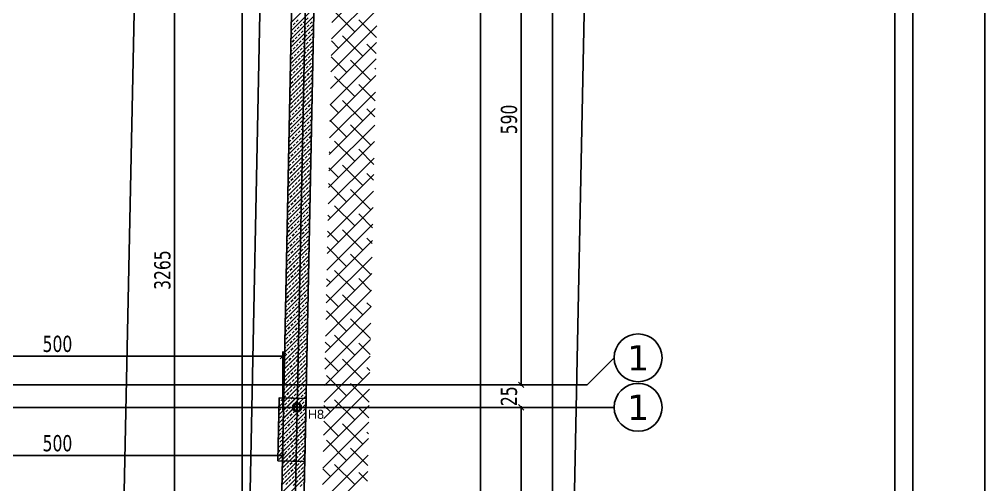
# Model space of a CAD drawing. Header units: millimetres. Extents: x 43168.9 to 43194.6, y -25545.1 to -25543.4.
# Drawn here: x 43169.8814 to 43170.0959, y -25544.4841 to -25544.3807 of the extents above; entities that cross this region are included whole.
import ezdxf
from ezdxf.enums import TextEntityAlignment as Align

# ---------------------------------------------------------------- set-up
doc = ezdxf.new("R2010")
doc.units = ezdxf.units.MM
doc.header["$LTSCALE"] = 200
doc.linetypes.add('DASHDOT', pattern=[1, 0.5, -0.25, 0, -0.25])
doc.linetypes.add('DASHDOT2', pattern=[0.5, 0.25, -0.125, 0, -0.125])
for name, color, linetype in [('aks_sgh', 5, 'DASHDOT2'), ('arsasiniri_sgh', 10, 'Continuous'), ('kolon-b.a_sgh', 6, 'Continuous'), ('olcuaks_sgh', 41, 'Continuous'), ('olcuic_sgh', 183, 'Continuous'), ('pafta_sgh', 11, 'Continuous'), ('tarama-betonarme_sgh', 223, 'Continuous'), ('tarama-zemin_sgh', 197, 'Continuous'), ('yapi-yaklasma_sgh', 41, 'DASHDOT')]:
    doc.layers.add(name, color=color, linetype=linetype)
doc.styles.add('1-200', font='arial.ttf', dxfattribs={"height": 60})
doc.styles.add('dim', font='VERDANA.TTF', dxfattribs={"width": 0.7})
doc.styles.add('text1', font='VERDANA.TTF')

msp = doc.modelspace()

# ---------------------------------------------------------------- hatches: boundary and pattern name
h = msp.add_hatch(color=256)
edge = h.paths.add_edge_path()
edge.add_arc((43169.94311, -25544.46692), 0.001, 0, 360)
edge = h.paths.add_edge_path(flags=16)
edge.add_arc((43169.94311, -25544.46692), 0.00075, 0, 360)

# ---------------------------------------------------------------- linework, layer by layer
at = {"color": 0, "linetype": 'ByBlock', "lineweight": -2}
for p, q in [((43169.93938, -25544.45612), (43169.94058, -25544.45492)), ((43169.99228, -25544.46132), (43169.99348, -25544.46252)), ((43169.99228, -25544.46132), (43169.99348, -25544.46252)), ((43169.99348, -25544.46752), (43169.99228, -25544.46632)), ((43169.99348, -25544.46752), (43169.99228, -25544.46632)), ((43169.94291, -25544.46712), (43169.94291, -25544.46672)), ((43169.94291, -25544.46672), (43169.94331, -25544.46672)), ((43169.94331, -25544.46712), (43169.94291, -25544.46712)), ((43169.94304, -25544.46685), (43169.94318, -25544.46699)), ((43169.94304, -25544.46699), (43169.94318, -25544.46685)), ((43169.94331, -25544.46672), (43169.94331, -25544.46712)), ((43169.93938, -25544.47819), (43169.94058, -25544.47699))]:
    msp.add_line(p, q, dxfattribs=at)
for p, q in [((43170.01356, -25544.45592), (43170.01356, -25544.45592)), ((43170.01356, -25544.46692), (43169.99088, -25544.46692))]:
    msp.add_line(p, q)
at = {"linetype": 'Continuous'}
for centre in [(43170.01888, -25544.45592), (43170.01888, -25544.46692)]:
    msp.add_circle(centre, 0.00532, dxfattribs=at)
at = {"color": 0, "linetype": 'Continuous', "lineweight": -2}
for radius in [0.001, 0.00075]:
    msp.add_circle((43169.94311, -25544.46692), radius, dxfattribs=at)
at = {"layer": 'aks_sgh'}
for p, q in [((43169.93088, -25543.74092), (43169.93088, -25544.78992)), ((43169.98388, -25543.74092), (43169.98388, -25544.78992)), ((43169.95362, -25543.95248), (43169.937, -25544.76581)), ((43170.00756, -25544.46192), (43170.01356, -25544.45592)), ((43169.99088, -25544.46192), (43169.01488, -25544.46192)), ((43169.99088, -25544.46192), (43170.00756, -25544.46192)), ((43169.99088, -25544.46692), (43169.01488, -25544.46692))]:
    msp.add_line(p, q, dxfattribs=at)
at = {"layer": 'arsasiniri_sgh', "color": 14}
msp.add_line((43170.00855, -25544.29934), (43169.99697, -25544.86636), dxfattribs=at)
at = {"layer": 'kolon-b.a_sgh'}
for p, q in [((43169.94257, -25544.34492), (43169.93406, -25544.76288)), ((43169.93896, -25544.76777), (43169.94746, -25544.35002)), ((43169.93915, -25544.46484), (43169.93887, -25544.47884)), ((43169.94515, -25544.46496), (43169.93915, -25544.46484)), ((43169.94486, -25544.47896), (43169.94515, -25544.46496)), ((43169.93887, -25544.47884), (43169.94486, -25544.47896))]:
    msp.add_line(p, q, dxfattribs=at)
at = {"layer": 'olcuaks_sgh'}
for p, q in [((43169.99988, -25543.83767), (43169.99988, -25544.76892)), ((43169.99288, -25544.34367), (43169.99288, -25544.46217)), ((43169.99288, -25544.46192), (43169.99288, -25544.46072)), ((43169.99288, -25544.46192), (43169.99388, -25544.46192)), ((43169.99288, -25544.46192), (43169.99388, -25544.46192)), ((43169.99288, -25544.46667), (43169.99288, -25544.54917)), ((43169.99288, -25544.46692), (43169.99388, -25544.46692)), ((43169.99288, -25544.46692), (43169.99388, -25544.46692)), ((43169.99288, -25544.46692), (43169.99288, -25544.46812))]:
    msp.add_line(p, q, dxfattribs=at)
at = {"layer": 'olcuic_sgh'}
for p, q in [((43169.91588, -25544.10967), (43169.91588, -25544.76313)), ((43169.93556, -25544.3445), (43169.92704, -25544.76299)), ((43169.83963, -25544.45552), (43169.94023, -25544.45552)), ((43169.93998, -25544.46752), (43169.93998, -25544.45452)), ((43169.93998, -25544.47396), (43169.93998, -25544.47859)), ((43169.83963, -25544.47759), (43169.94023, -25544.47759))]:
    msp.add_line(p, q, dxfattribs=at)
at = {"layer": 'pafta_sgh'}
for p, q in [((43170.09588, -25544.97), (43170.09588, -25543.51)), ((43170.09588, -25543.51), (43170.09588, -25544.97)), ((43170.07988, -25544.954), (43170.07988, -25543.526)), ((43170.07588, -25544.95), (43170.07588, -25543.53))]:
    msp.add_line(p, q, dxfattribs=at)
at = {"layer": 'tarama-betonarme_sgh'}
for p, q in [((43169.94182, -25544.38143), (43169.94693, -25544.37633)), ((43169.94179, -25544.38327), (43169.94689, -25544.37816)), ((43169.94175, -25544.3851), (43169.94685, -25544.37999)), ((43169.94513, -25544.38082), (43169.94558, -25544.38037)), ((43169.94171, -25544.38693), (43169.94682, -25544.38183)), ((43169.94181, -25544.38235), (43169.94199, -25544.38217)), ((43169.94221, -25544.38194), (43169.94266, -25544.38149)), ((43169.94289, -25544.38127), (43169.94333, -25544.38082)), ((43169.94311, -25544.38284), (43169.94356, -25544.38239)), ((43169.94378, -25544.38217), (43169.94423, -25544.38172)), ((43169.94446, -25544.38149), (43169.94491, -25544.38104)), ((43169.94468, -25544.38306), (43169.94513, -25544.38262)), ((43169.94536, -25544.38239), (43169.9458, -25544.38194)), ((43169.94603, -25544.38172), (43169.94648, -25544.38127)), ((43169.94625, -25544.38329), (43169.9467, -25544.38284)), ((43169.9467, -25544.38104), (43169.94684, -25544.38091)), ((43169.94167, -25544.38877), (43169.94678, -25544.38366)), ((43169.94177, -25544.38418), (43169.94221, -25544.38374)), ((43169.94244, -25544.38351), (43169.94289, -25544.38306)), ((43169.94266, -25544.38509), (43169.94311, -25544.38464)), ((43169.94333, -25544.38441), (43169.94378, -25544.38396)), ((43169.94401, -25544.38374), (43169.94446, -25544.38329)), ((43169.94423, -25544.38531), (43169.94468, -25544.38486)), ((43169.94491, -25544.38464), (43169.94536, -25544.38419)), ((43169.94558, -25544.38396), (43169.94603, -25544.38351)), ((43169.94648, -25544.38486), (43169.94676, -25544.38458)), ((43169.94164, -25544.3906), (43169.94674, -25544.38549)), ((43169.94173, -25544.38602), (43169.94176, -25544.38598)), ((43169.94199, -25544.38576), (43169.94244, -25544.38531)), ((43169.94221, -25544.38733), (43169.94266, -25544.38688)), ((43169.94289, -25544.38666), (43169.94333, -25544.38621)), ((43169.94356, -25544.38598), (43169.94401, -25544.38553)), ((43169.94378, -25544.38755), (43169.94423, -25544.38711)), ((43169.94446, -25544.38688), (43169.94491, -25544.38643)), ((43169.94513, -25544.38621), (43169.94558, -25544.38576)), ((43169.9458, -25544.38553), (43169.94625, -25544.38509)), ((43169.94603, -25544.38711), (43169.94648, -25544.38666)), ((43169.9467, -25544.38643), (43169.94672, -25544.38641)), ((43169.94156, -25544.39427), (43169.94667, -25544.38916)), ((43169.9416, -25544.39243), (43169.9467, -25544.38733)), ((43169.94169, -25544.38785), (43169.94199, -25544.38755)), ((43169.94176, -25544.38958), (43169.94221, -25544.38913)), ((43169.94244, -25544.3889), (43169.94289, -25544.38845)), ((43169.94311, -25544.38823), (43169.94356, -25544.38778)), ((43169.94401, -25544.38913), (43169.94446, -25544.38868)), ((43169.94468, -25544.38845), (43169.94513, -25544.388)), ((43169.94536, -25544.38778), (43169.9458, -25544.38733)), ((43169.94558, -25544.38935), (43169.94603, -25544.3889)), ((43169.94625, -25544.38868), (43169.94669, -25544.38824)), ((43169.94153, -25544.3961), (43169.94663, -25544.39099)), ((43169.94162, -25544.39152), (43169.94176, -25544.39137)), ((43169.94199, -25544.39115), (43169.94244, -25544.3907)), ((43169.94266, -25544.39047), (43169.94311, -25544.39002)), ((43169.94333, -25544.3898), (43169.94378, -25544.38935)), ((43169.94356, -25544.39137), (43169.94401, -25544.39092)), ((43169.94423, -25544.3907), (43169.94468, -25544.39025)), ((43169.94491, -25544.39002), (43169.94536, -25544.38958)), ((43169.94513, -25544.3916), (43169.94558, -25544.39115)), ((43169.9458, -25544.39092), (43169.94625, -25544.39047)), ((43169.94648, -25544.39025), (43169.94665, -25544.39008)), ((43169.94149, -25544.39793), (43169.94659, -25544.39283)), ((43169.94158, -25544.39335), (43169.94199, -25544.39294)), ((43169.94221, -25544.39272), (43169.94266, -25544.39227)), ((43169.94289, -25544.39204), (43169.94333, -25544.3916)), ((43169.94311, -25544.39362), (43169.94356, -25544.39317)), ((43169.94378, -25544.39294), (43169.94423, -25544.39249)), ((43169.94446, -25544.39227), (43169.94491, -25544.39182)), ((43169.94468, -25544.39384), (43169.94513, -25544.39339)), ((43169.94536, -25544.39317), (43169.9458, -25544.39272)), ((43169.94603, -25544.39249), (43169.94648, -25544.39204)), ((43169.94145, -25544.39977), (43169.94656, -25544.39466)), ((43169.94176, -25544.39496), (43169.94221, -25544.39451)), ((43169.94244, -25544.39429), (43169.94289, -25544.39384)), ((43169.94266, -25544.39586), (43169.94311, -25544.39541)), ((43169.94333, -25544.39519), (43169.94378, -25544.39474)), ((43169.94401, -25544.39451), (43169.94446, -25544.39407)), ((43169.94423, -25544.39609), (43169.94468, -25544.39564)), ((43169.94491, -25544.39541), (43169.94536, -25544.39496)), ((43169.94558, -25544.39474), (43169.94603, -25544.39429)), ((43169.94625, -25544.39407), (43169.94657, -25544.39374)), ((43169.94648, -25544.39564), (43169.94654, -25544.39558)), ((43169.94141, -25544.4016), (43169.94652, -25544.39649)), ((43169.94151, -25544.39702), (43169.94176, -25544.39676)), ((43169.94199, -25544.39653), (43169.94244, -25544.39609)), ((43169.94221, -25544.39811), (43169.94266, -25544.39766)), ((43169.94289, -25544.39743), (43169.94333, -25544.39698)), ((43169.94356, -25544.39676), (43169.94401, -25544.39631)), ((43169.94378, -25544.39833), (43169.94423, -25544.39788)), ((43169.94446, -25544.39766), (43169.94491, -25544.39721)), ((43169.94513, -25544.39698), (43169.94558, -25544.39653)), ((43169.9458, -25544.39631), (43169.94625, -25544.39586)), ((43169.94603, -25544.39788), (43169.94648, -25544.39743)), ((43169.94138, -25544.40343), (43169.94648, -25544.39833)), ((43169.94154, -25544.39878), (43169.94199, -25544.39833)), ((43169.94176, -25544.40035), (43169.94221, -25544.3999)), ((43169.94244, -25544.39968), (43169.94289, -25544.39923)), ((43169.94311, -25544.399), (43169.94356, -25544.39856)), ((43169.94401, -25544.3999), (43169.94446, -25544.39945)), ((43169.94468, -25544.39923), (43169.94513, -25544.39878)), ((43169.94536, -25544.39856), (43169.9458, -25544.39811)), ((43169.94558, -25544.40013), (43169.94603, -25544.39968)), ((43169.94625, -25544.39945), (43169.94646, -25544.39924)), ((43169.9413, -25544.4071), (43169.94641, -25544.40199)), ((43169.94134, -25544.40527), (43169.94644, -25544.40016)), ((43169.94139, -25544.40252), (43169.94176, -25544.40215)), ((43169.94143, -25544.40068), (43169.94154, -25544.40058)), ((43169.94199, -25544.40192), (43169.94244, -25544.40147)), ((43169.94266, -25544.40125), (43169.94311, -25544.4008)), ((43169.94333, -25544.40058), (43169.94378, -25544.40013)), ((43169.94356, -25544.40215), (43169.94401, -25544.4017)), ((43169.94423, -25544.40147), (43169.94468, -25544.40103)), ((43169.94491, -25544.4008), (43169.94536, -25544.40035)), ((43169.94513, -25544.40237), (43169.94558, -25544.40192)), ((43169.9458, -25544.4017), (43169.94625, -25544.40125)), ((43169.94126, -25544.40893), (43169.94637, -25544.40383)), ((43169.94154, -25544.40417), (43169.94199, -25544.40372)), ((43169.94221, -25544.40349), (43169.94266, -25544.40305)), ((43169.94289, -25544.40282), (43169.94333, -25544.40237)), ((43169.94311, -25544.40439), (43169.94356, -25544.40394)), ((43169.94378, -25544.40372), (43169.94423, -25544.40327)), ((43169.94446, -25544.40305), (43169.94491, -25544.4026)), ((43169.94468, -25544.40462), (43169.94513, -25544.40417)), ((43169.94536, -25544.40394), (43169.9458, -25544.40349)), ((43169.94603, -25544.40327), (43169.94639, -25544.40291)), ((43169.94123, -25544.41077), (43169.94633, -25544.40566)), ((43169.94132, -25544.40618), (43169.94154, -25544.40596)), ((43169.94176, -25544.40574), (43169.94221, -25544.40529)), ((43169.94244, -25544.40507), (43169.94289, -25544.40462)), ((43169.94266, -25544.40664), (43169.94311, -25544.40619)), ((43169.94333, -25544.40596), (43169.94378, -25544.40552)), ((43169.94401, -25544.40529), (43169.94446, -25544.40484)), ((43169.94423, -25544.40686), (43169.94468, -25544.40641)), ((43169.94491, -25544.40619), (43169.94536, -25544.40574)), ((43169.94558, -25544.40552), (43169.94603, -25544.40507)), ((43169.94625, -25544.40484), (43169.94635, -25544.40474)), ((43169.94119, -25544.4126), (43169.94629, -25544.40749)), ((43169.94131, -25544.40798), (43169.94176, -25544.40754)), ((43169.94199, -25544.40731), (43169.94244, -25544.40686)), ((43169.94221, -25544.40888), (43169.94266, -25544.40843)), ((43169.94289, -25544.40821), (43169.94333, -25544.40776)), ((43169.94356, -25544.40754), (43169.94401, -25544.40709)), ((43169.94446, -25544.40843), (43169.94491, -25544.40798)), ((43169.94513, -25544.40776), (43169.94558, -25544.40731)), ((43169.9458, -25544.40709), (43169.94625, -25544.40664)), ((43169.94603, -25544.40866), (43169.94628, -25544.40841)), ((43169.94115, -25544.41443), (43169.94626, -25544.40933)), ((43169.94125, -25544.40985), (43169.94131, -25544.40978)), ((43169.94154, -25544.40956), (43169.94199, -25544.40911)), ((43169.94176, -25544.41113), (43169.94221, -25544.41068)), ((43169.94244, -25544.41045), (43169.94289, -25544.41001)), ((43169.94311, -25544.40978), (43169.94356, -25544.40933)), ((43169.94378, -25544.40911), (43169.94423, -25544.40866)), ((43169.94401, -25544.41068), (43169.94446, -25544.41023)), ((43169.94468, -25544.41001), (43169.94513, -25544.40956)), ((43169.94536, -25544.40933), (43169.9458, -25544.40888)), ((43169.94558, -25544.4109), (43169.94603, -25544.41045)), ((43169.94112, -25544.41627), (43169.94622, -25544.41116)), ((43169.94121, -25544.41168), (43169.94154, -25544.41135)), ((43169.94131, -25544.41337), (43169.94176, -25544.41292)), ((43169.94199, -25544.4127), (43169.94244, -25544.41225)), ((43169.94266, -25544.41203), (43169.94311, -25544.41158)), ((43169.94333, -25544.41135), (43169.94378, -25544.4109)), ((43169.94356, -25544.41292), (43169.94401, -25544.41247)), ((43169.94423, -25544.41225), (43169.94468, -25544.4118)), ((43169.94491, -25544.41158), (43169.94536, -25544.41113)), ((43169.94513, -25544.41315), (43169.94558, -25544.4127)), ((43169.9458, -25544.41247), (43169.9462, -25544.41208)), ((43169.94104, -25544.41993), (43169.94615, -25544.41483)), ((43169.94108, -25544.4181), (43169.94618, -25544.41299)), ((43169.94154, -25544.41494), (43169.94199, -25544.4145)), ((43169.94221, -25544.41427), (43169.94266, -25544.41382)), ((43169.94289, -25544.4136), (43169.94333, -25544.41315)), ((43169.94311, -25544.41517), (43169.94356, -25544.41472)), ((43169.94378, -25544.4145), (43169.94423, -25544.41405)), ((43169.94446, -25544.41382), (43169.94491, -25544.41337)), ((43169.94468, -25544.41539), (43169.94513, -25544.41494)), ((43169.94536, -25544.41472), (43169.9458, -25544.41427)), ((43169.94603, -25544.41405), (43169.94616, -25544.41391)), ((43169.941, -25544.42177), (43169.94611, -25544.41666)), ((43169.9411, -25544.41718), (43169.94154, -25544.41674)), ((43169.94113, -25544.41535), (43169.94131, -25544.41517)), ((43169.94176, -25544.41652), (43169.94221, -25544.41607)), ((43169.94244, -25544.41584), (43169.94289, -25544.41539)), ((43169.94266, -25544.41741), (43169.94311, -25544.41697)), ((43169.94333, -25544.41674), (43169.94378, -25544.41629)), ((43169.94401, -25544.41607), (43169.94446, -25544.41562)), ((43169.94423, -25544.41764), (43169.94468, -25544.41719)), ((43169.94491, -25544.41697), (43169.94536, -25544.41652)), ((43169.94558, -25544.41629), (43169.94603, -25544.41584)), ((43169.94097, -25544.4236), (43169.94607, -25544.41849)), ((43169.94106, -25544.41902), (43169.94109, -25544.41899)), ((43169.94131, -25544.41876), (43169.94176, -25544.41831)), ((43169.94199, -25544.41809), (43169.94244, -25544.41764)), ((43169.94221, -25544.41966), (43169.94266, -25544.41921)), ((43169.94289, -25544.41899), (43169.94333, -25544.41854)), ((43169.94356, -25544.41831), (43169.94401, -25544.41786)), ((43169.94446, -25544.41921), (43169.94491, -25544.41876)), ((43169.94513, -25544.41854), (43169.94558, -25544.41809)), ((43169.9458, -25544.41786), (43169.94609, -25544.41758)), ((43169.94093, -25544.42543), (43169.94603, -25544.42033)), ((43169.94102, -25544.42085), (43169.94131, -25544.42056)), ((43169.94154, -25544.42033), (43169.94199, -25544.41988)), ((43169.94176, -25544.4219), (43169.94221, -25544.42146)), ((43169.94244, -25544.42123), (43169.94289, -25544.42078)), ((43169.94311, -25544.42056), (43169.94356, -25544.42011)), ((43169.94378, -25544.41988), (43169.94423, -25544.41943)), ((43169.94401, -25544.42146), (43169.94446, -25544.42101)), ((43169.94468, -25544.42078), (43169.94513, -25544.42033)), ((43169.94536, -25544.42011), (43169.9458, -25544.41966)), ((43169.94558, -25544.42168), (43169.94601, -25544.42124)), ((43169.94603, -25544.41943), (43169.94605, -25544.41941)), ((43169.94089, -25544.42727), (43169.946, -25544.42216)), ((43169.94109, -25544.42258), (43169.94154, -25544.42213)), ((43169.94199, -25544.42348), (43169.94244, -25544.42303)), ((43169.94266, -25544.4228), (43169.94311, -25544.42235)), ((43169.94333, -25544.42213), (43169.94378, -25544.42168)), ((43169.94356, -25544.4237), (43169.94401, -25544.42325)), ((43169.94423, -25544.42303), (43169.94468, -25544.42258)), ((43169.94491, -25544.42235), (43169.94536, -25544.4219)), ((43169.94513, -25544.42392), (43169.94558, -25544.42348)), ((43169.9458, -25544.42325), (43169.94598, -25544.42308)), ((43169.94085, -25544.4291), (43169.94596, -25544.42399)), ((43169.94095, -25544.42452), (43169.94109, -25544.42437)), ((43169.94131, -25544.42415), (43169.94176, -25544.4237)), ((43169.94154, -25544.42572), (43169.94199, -25544.42527)), ((43169.94221, -25544.42505), (43169.94266, -25544.4246)), ((43169.94289, -25544.42437), (43169.94333, -25544.42392)), ((43169.94311, -25544.42595), (43169.94356, -25544.4255)), ((43169.94378, -25544.42527), (43169.94423, -25544.42482)), ((43169.94446, -25544.4246), (43169.94491, -25544.42415)), ((43169.94468, -25544.42617), (43169.94513, -25544.42572)), ((43169.94536, -25544.4255), (43169.9458, -25544.42505)), ((43169.94078, -25544.43277), (43169.94588, -25544.42766)), ((43169.94082, -25544.43093), (43169.94592, -25544.42583)), ((43169.94091, -25544.42635), (43169.94131, -25544.42595)), ((43169.94109, -25544.42797), (43169.94154, -25544.42752)), ((43169.94176, -25544.42729), (43169.94221, -25544.42684)), ((43169.94244, -25544.42662), (43169.94289, -25544.42617)), ((43169.94266, -25544.42819), (43169.94311, -25544.42774)), ((43169.94333, -25544.42752), (43169.94378, -25544.42707)), ((43169.94401, -25544.42684), (43169.94446, -25544.42639)), ((43169.94491, -25544.42774), (43169.94536, -25544.42729)), ((43169.94558, -25544.42707), (43169.9459, -25544.42674)), ((43169.94074, -25544.4346), (43169.94585, -25544.42949)), ((43169.94084, -25544.43002), (43169.94109, -25544.42976)), ((43169.94131, -25544.42954), (43169.94176, -25544.42909)), ((43169.94199, -25544.42886), (43169.94244, -25544.42841)), ((43169.94221, -25544.43044), (43169.94266, -25544.42999)), ((43169.94289, -25544.42976), (43169.94333, -25544.42931)), ((43169.94356, -25544.42909), (43169.94401, -25544.42864)), ((43169.94423, -25544.42841), (43169.94468, -25544.42797)), ((43169.94446, -25544.42999), (43169.94491, -25544.42954)), ((43169.94513, -25544.42931), (43169.94558, -25544.42886)), ((43169.9458, -25544.42864), (43169.94587, -25544.42858)), ((43169.9407, -25544.43643), (43169.94581, -25544.43133)), ((43169.94087, -25544.43178), (43169.94131, -25544.43133)), ((43169.94154, -25544.43111), (43169.94199, -25544.43066)), ((43169.94176, -25544.43268), (43169.94221, -25544.43223)), ((43169.94244, -25544.43201), (43169.94289, -25544.43156)), ((43169.94311, -25544.43133), (43169.94356, -25544.43088)), ((43169.94378, -25544.43066), (43169.94423, -25544.43021)), ((43169.94401, -25544.43223), (43169.94446, -25544.43178)), ((43169.94468, -25544.43156), (43169.94513, -25544.43111)), ((43169.94536, -25544.43088), (43169.9458, -25544.43044)), ((43169.94067, -25544.43827), (43169.94577, -25544.43316)), ((43169.94076, -25544.43368), (43169.94087, -25544.43358)), ((43169.94109, -25544.43335), (43169.94154, -25544.4329)), ((43169.94199, -25544.43425), (43169.94244, -25544.4338)), ((43169.94266, -25544.43358), (43169.94311, -25544.43313)), ((43169.94333, -25544.4329), (43169.94378, -25544.43246)), ((43169.94356, -25544.43448), (43169.94401, -25544.43403)), ((43169.94423, -25544.4338), (43169.94468, -25544.43335)), ((43169.94491, -25544.43313), (43169.94536, -25544.43268)), ((43169.94513, -25544.4347), (43169.94558, -25544.43425)), ((43169.94558, -25544.43246), (43169.94579, -25544.43224)), ((43169.94063, -25544.4401), (43169.94574, -25544.43499)), ((43169.94072, -25544.43552), (43169.94109, -25544.43515)), ((43169.94131, -25544.43493), (43169.94176, -25544.43448)), ((43169.94154, -25544.4365), (43169.94199, -25544.43605)), ((43169.94221, -25544.43582), (43169.94266, -25544.43537)), ((43169.94289, -25544.43515), (43169.94333, -25544.4347)), ((43169.94311, -25544.43672), (43169.94356, -25544.43627)), ((43169.94378, -25544.43605), (43169.94423, -25544.4356)), ((43169.94446, -25544.43537), (43169.94491, -25544.43493)), ((43169.94468, -25544.43695), (43169.94513, -25544.4365)), ((43169.94536, -25544.43627), (43169.94572, -25544.43591)), ((43169.94056, -25544.44377), (43169.94566, -25544.43866)), ((43169.94059, -25544.44193), (43169.9457, -25544.43683)), ((43169.94087, -25544.43717), (43169.94131, -25544.43672)), ((43169.94109, -25544.43874), (43169.94154, -25544.43829)), ((43169.94176, -25544.43807), (43169.94221, -25544.43762)), ((43169.94244, -25544.4374), (43169.94289, -25544.43695)), ((43169.94266, -25544.43897), (43169.94311, -25544.43852)), ((43169.94333, -25544.43829), (43169.94378, -25544.43784)), ((43169.94401, -25544.43762), (43169.94446, -25544.43717)), ((43169.94491, -25544.43852), (43169.94536, -25544.43807)), ((43169.94558, -25544.43784), (43169.94568, -25544.43774)), ((43169.94052, -25544.4456), (43169.94562, -25544.44049)), ((43169.94064, -25544.44099), (43169.94109, -25544.44054)), ((43169.94065, -25544.43918), (43169.94087, -25544.43897)), ((43169.94131, -25544.44031), (43169.94176, -25544.43986)), ((43169.94199, -25544.43964), (43169.94244, -25544.43919)), ((43169.94221, -25544.44121), (43169.94266, -25544.44076)), ((43169.94289, -25544.44054), (43169.94333, -25544.44009)), ((43169.94356, -25544.43986), (43169.94401, -25544.43942)), ((43169.94423, -25544.43919), (43169.94468, -25544.43874)), ((43169.94446, -25544.44076), (43169.94491, -25544.44031)), ((43169.94513, -25544.44009), (43169.94558, -25544.43964)), ((43169.94048, -25544.44743), (43169.94559, -25544.44233)), ((43169.94057, -25544.44285), (43169.94064, -25544.44278)), ((43169.94087, -25544.44256), (43169.94131, -25544.44211)), ((43169.94154, -25544.44189), (43169.94199, -25544.44144)), ((43169.94244, -25544.44278), (43169.94289, -25544.44233)), ((43169.94311, -25544.44211), (43169.94356, -25544.44166)), ((43169.94378, -25544.44144), (43169.94423, -25544.44099)), ((43169.94401, -25544.44301), (43169.94446, -25544.44256)), ((43169.94468, -25544.44233), (43169.94513, -25544.44189)), ((43169.94536, -25544.44166), (43169.9456, -25544.44141)), ((43169.94044, -25544.44927), (43169.94555, -25544.44416)), ((43169.94054, -25544.44468), (43169.94087, -25544.44435)), ((43169.94109, -25544.44413), (43169.94154, -25544.44368)), ((43169.94176, -25544.44346), (43169.94221, -25544.44301)), ((43169.94199, -25544.44503), (43169.94244, -25544.44458)), ((43169.94266, -25544.44435), (43169.94311, -25544.44391)), ((43169.94333, -25544.44368), (43169.94378, -25544.44323)), ((43169.94356, -25544.44525), (43169.94401, -25544.4448)), ((43169.94423, -25544.44458), (43169.94468, -25544.44413)), ((43169.94491, -25544.44391), (43169.94536, -25544.44346)), ((43169.94513, -25544.44548), (43169.94553, -25544.44508)), ((43169.94041, -25544.4511), (43169.94551, -25544.446)), ((43169.94064, -25544.44638), (43169.94109, -25544.44593)), ((43169.94131, -25544.4457), (43169.94176, -25544.44525)), ((43169.94154, -25544.44727), (43169.94199, -25544.44682)), ((43169.94221, -25544.4466), (43169.94266, -25544.44615)), ((43169.94289, -25544.44593), (43169.94333, -25544.44548)), ((43169.94311, -25544.4475), (43169.94356, -25544.44705)), ((43169.94378, -25544.44682), (43169.94423, -25544.44638)), ((43169.94446, -25544.44615), (43169.94491, -25544.4457)), ((43169.94536, -25544.44705), (43169.94549, -25544.44691)), ((43169.94037, -25544.45293), (43169.94547, -25544.44783)), ((43169.94046, -25544.44835), (43169.94064, -25544.44817)), ((43169.94087, -25544.44795), (43169.94131, -25544.4475)), ((43169.94109, -25544.44952), (43169.94154, -25544.44907)), ((43169.94176, -25544.44884), (43169.94221, -25544.4484)), ((43169.94244, -25544.44817), (43169.94289, -25544.44772)), ((43169.94266, -25544.44974), (43169.94311, -25544.44929)), ((43169.94333, -25544.44907), (43169.94378, -25544.44862)), ((43169.94401, -25544.4484), (43169.94446, -25544.44795)), ((43169.94468, -25544.44772), (43169.94513, -25544.44727)), ((43169.94491, -25544.44929), (43169.94536, -25544.44884)), ((43169.94029, -25544.4566), (43169.9454, -25544.4515)), ((43169.94033, -25544.45477), (43169.94544, -25544.44966)), ((43169.94042, -25544.45018), (43169.94087, -25544.44974)), ((43169.94064, -25544.45176), (43169.94109, -25544.45131)), ((43169.94131, -25544.45109), (43169.94176, -25544.45064)), ((43169.94199, -25544.45042), (43169.94244, -25544.44997)), ((43169.94221, -25544.45199), (43169.94266, -25544.45154)), ((43169.94289, -25544.45131), (43169.94333, -25544.45087)), ((43169.94356, -25544.45064), (43169.94401, -25544.45019)), ((43169.94423, -25544.44997), (43169.94468, -25544.44952)), ((43169.94446, -25544.45154), (43169.94491, -25544.45109)), ((43169.94513, -25544.45087), (43169.94542, -25544.45058)), ((43169.94026, -25544.45843), (43169.94536, -25544.45333)), ((43169.94035, -25544.45385), (43169.94064, -25544.45356)), ((43169.94039, -25544.45202), (43169.94042, -25544.45199)), ((43169.94087, -25544.45334), (43169.94131, -25544.45289)), ((43169.94154, -25544.45266), (43169.94199, -25544.45221)), ((43169.94244, -25544.45356), (43169.94289, -25544.45311)), ((43169.94311, -25544.45289), (43169.94356, -25544.45244)), ((43169.94378, -25544.45221), (43169.94423, -25544.45176)), ((43169.94401, -25544.45378), (43169.94446, -25544.45334)), ((43169.94468, -25544.45311), (43169.94513, -25544.45266)), ((43169.94536, -25544.45244), (43169.94538, -25544.45241)), ((43169.94022, -25544.46027), (43169.94532, -25544.45516)), ((43169.94042, -25544.45558), (43169.94087, -25544.45513)), ((43169.94109, -25544.45491), (43169.94154, -25544.45446)), ((43169.94176, -25544.45423), (43169.94221, -25544.45378)), ((43169.94199, -25544.4558), (43169.94244, -25544.45536)), ((43169.94266, -25544.45513), (43169.94311, -25544.45468)), ((43169.94333, -25544.45446), (43169.94378, -25544.45401)), ((43169.94356, -25544.45603), (43169.94401, -25544.45558)), ((43169.94423, -25544.45536), (43169.94468, -25544.45491)), ((43169.94491, -25544.45468), (43169.94534, -25544.45425)), ((43169.94018, -25544.4621), (43169.94529, -25544.457)), ((43169.94028, -25544.45752), (43169.94042, -25544.45738)), ((43169.94064, -25544.45715), (43169.94109, -25544.4567)), ((43169.94131, -25544.45648), (43169.94176, -25544.45603)), ((43169.94154, -25544.45805), (43169.94199, -25544.4576)), ((43169.94221, -25544.45738), (43169.94266, -25544.45693)), ((43169.94289, -25544.4567), (43169.94333, -25544.45625)), ((43169.94311, -25544.45827), (43169.94356, -25544.45783)), ((43169.94378, -25544.4576), (43169.94423, -25544.45715)), ((43169.94446, -25544.45693), (43169.94491, -25544.45648)), ((43169.94513, -25544.45625), (43169.94531, -25544.45608)), ((43169.94015, -25544.46393), (43169.94525, -25544.45883)), ((43169.94024, -25544.45935), (43169.94064, -25544.45895)), ((43169.94087, -25544.45872), (43169.94131, -25544.45827)), ((43169.94109, -25544.46029), (43169.94154, -25544.45985)), ((43169.94176, -25544.45962), (43169.94221, -25544.45917)), ((43169.94244, -25544.45895), (43169.94289, -25544.4585)), ((43169.94266, -25544.46052), (43169.94311, -25544.46007)), ((43169.94333, -25544.45985), (43169.94378, -25544.4594)), ((43169.94401, -25544.45917), (43169.94446, -25544.45872)), ((43169.94468, -25544.4585), (43169.94513, -25544.45805)), ((43169.94491, -25544.46007), (43169.94523, -25544.45975)), ((43169.94011, -25544.46577), (43169.94521, -25544.46066)), ((43169.94042, -25544.46097), (43169.94087, -25544.46052)), ((43169.94064, -25544.46254), (43169.94109, -25544.46209)), ((43169.94131, -25544.46187), (43169.94176, -25544.46142)), ((43169.94199, -25544.46119), (43169.94244, -25544.46074)), ((43169.94289, -25544.46209), (43169.94333, -25544.46164)), ((43169.94356, -25544.46142), (43169.94401, -25544.46097)), ((43169.94423, -25544.46074), (43169.94468, -25544.46029)), ((43169.94446, -25544.46232), (43169.94491, -25544.46187)), ((43169.94513, -25544.46164), (43169.94519, -25544.46158)), ((43169.94003, -25544.46943), (43169.94514, -25544.46433)), ((43169.94007, -25544.4676), (43169.94518, -25544.4625)), ((43169.94016, -25544.46302), (43169.94042, -25544.46276)), ((43169.94019, -25544.46478), (43169.94064, -25544.46434)), ((43169.94087, -25544.46411), (43169.94131, -25544.46366)), ((43169.94154, -25544.46344), (43169.94199, -25544.46299)), ((43169.94221, -25544.46276), (43169.94266, -25544.46232)), ((43169.94244, -25544.46434), (43169.94289, -25544.46389)), ((43169.94311, -25544.46366), (43169.94356, -25544.46321)), ((43169.94378, -25544.46299), (43169.94423, -25544.46254)), ((43169.94401, -25544.46456), (43169.94446, -25544.46411)), ((43169.94468, -25544.46389), (43169.94513, -25544.46344)), ((43169.939, -25544.47226), (43169.94513, -25544.46614)), ((43169.93904, -25544.47043), (43169.94452, -25544.46495)), ((43169.93907, -25544.4686), (43169.94276, -25544.46491)), ((43169.93911, -25544.46676), (43169.941, -25544.46488)), ((43169.93913, -25544.46585), (43169.93929, -25544.46568)), ((43169.93915, -25544.46493), (43169.93924, -25544.46484)), ((43169.93952, -25544.46546), (43169.93997, -25544.46501)), ((43169.94, -25544.47127), (43169.9451, -25544.46616)), ((43169.94042, -25544.46636), (43169.94087, -25544.46591)), ((43169.94042, -25544.46636), (43169.94087, -25544.46591)), ((43169.94109, -25544.46568), (43169.94154, -25544.46523)), ((43169.94109, -25544.46568), (43169.94154, -25544.46523)), ((43169.94176, -25544.46501), (43169.94221, -25544.46456)), ((43169.94176, -25544.46501), (43169.94188, -25544.46489)), ((43169.94199, -25544.46658), (43169.94244, -25544.46613)), ((43169.94199, -25544.46658), (43169.94244, -25544.46613)), ((43169.94266, -25544.46591), (43169.94311, -25544.46546)), ((43169.94266, -25544.46591), (43169.94311, -25544.46546)), ((43169.94333, -25544.46523), (43169.94378, -25544.46478)), ((43169.94333, -25544.46523), (43169.94364, -25544.46493)), ((43169.94356, -25544.46681), (43169.94401, -25544.46636)), ((43169.94356, -25544.46681), (43169.94401, -25544.46636)), ((43169.94423, -25544.46613), (43169.94468, -25544.46568)), ((43169.94423, -25544.46613), (43169.94468, -25544.46568)), ((43169.94491, -25544.46546), (43169.94514, -25544.46522)), ((43169.94491, -25544.46546), (43169.94512, -25544.46525)), ((43169.93896, -25544.4741), (43169.94509, -25544.46797)), ((43169.93909, -25544.46768), (43169.93952, -25544.46725)), ((43169.93974, -25544.46703), (43169.94019, -25544.46658)), ((43169.93996, -25544.4731), (43169.94506, -25544.468)), ((43169.93997, -25544.4686), (43169.94042, -25544.46815)), ((43169.94005, -25544.46852), (43169.94042, -25544.46815)), ((43169.94009, -25544.46668), (43169.94019, -25544.46658)), ((43169.94064, -25544.46793), (43169.94109, -25544.46748)), ((43169.94064, -25544.46793), (43169.94109, -25544.46748)), ((43169.94131, -25544.46725), (43169.94176, -25544.46681)), ((43169.94131, -25544.46725), (43169.94176, -25544.46681)), ((43169.94154, -25544.46883), (43169.94199, -25544.46838)), ((43169.94154, -25544.46883), (43169.94199, -25544.46838)), ((43169.94221, -25544.46815), (43169.94266, -25544.4677)), ((43169.94221, -25544.46815), (43169.94266, -25544.4677)), ((43169.94289, -25544.46748), (43169.94333, -25544.46703)), ((43169.94289, -25544.46748), (43169.94333, -25544.46703)), ((43169.94311, -25544.46905), (43169.94356, -25544.4686)), ((43169.94311, -25544.46905), (43169.94356, -25544.4686)), ((43169.94378, -25544.46838), (43169.94423, -25544.46793)), ((43169.94378, -25544.46838), (43169.94423, -25544.46793)), ((43169.94446, -25544.4677), (43169.94491, -25544.46725)), ((43169.94446, -25544.4677), (43169.94491, -25544.46725)), ((43169.93892, -25544.47593), (43169.94505, -25544.4698)), ((43169.93906, -25544.46951), (43169.93907, -25544.4695)), ((43169.93929, -25544.46928), (43169.93974, -25544.46883)), ((43169.93952, -25544.47085), (43169.93997, -25544.4704)), ((43169.93992, -25544.47493), (43169.94503, -25544.46983)), ((43169.94019, -25544.47017), (43169.94064, -25544.46972)), ((43169.94019, -25544.47017), (43169.94064, -25544.46972)), ((43169.94087, -25544.4695), (43169.94131, -25544.46905)), ((43169.94087, -25544.4695), (43169.94131, -25544.46905)), ((43169.94109, -25544.47107), (43169.94154, -25544.47062)), ((43169.94109, -25544.47107), (43169.94154, -25544.47062)), ((43169.94176, -25544.4704), (43169.94221, -25544.46995)), ((43169.94176, -25544.4704), (43169.94221, -25544.46995)), ((43169.94244, -25544.46972), (43169.94289, -25544.46928)), ((43169.94244, -25544.46972), (43169.94289, -25544.46928)), ((43169.94333, -25544.47062), (43169.94378, -25544.47017)), ((43169.94333, -25544.47062), (43169.94378, -25544.47017)), ((43169.94401, -25544.46995), (43169.94446, -25544.4695)), ((43169.94401, -25544.46995), (43169.94446, -25544.4695)), ((43169.94468, -25544.46928), (43169.94507, -25544.46889)), ((43169.94468, -25544.46928), (43169.94504, -25544.46891)), ((43169.94491, -25544.47085), (43169.94503, -25544.47072)), ((43169.94491, -25544.47085), (43169.94501, -25544.47075)), ((43169.93889, -25544.47776), (43169.94501, -25544.47164)), ((43169.93902, -25544.47135), (43169.93929, -25544.47107)), ((43169.93907, -25544.47309), (43169.93952, -25544.47264)), ((43169.93974, -25544.47242), (43169.94019, -25544.47197)), ((43169.93988, -25544.47677), (43169.94499, -25544.47166)), ((43169.93998, -25544.47218), (43169.94019, -25544.47197)), ((43169.94042, -25544.47174), (43169.94087, -25544.4713)), ((43169.94042, -25544.47174), (43169.94087, -25544.4713)), ((43169.94064, -25544.47332), (43169.94109, -25544.47287)), ((43169.94064, -25544.47332), (43169.94109, -25544.47287)), ((43169.94131, -25544.47264), (43169.94176, -25544.47219)), ((43169.94131, -25544.47264), (43169.94176, -25544.47219)), ((43169.94199, -25544.47197), (43169.94244, -25544.47152)), ((43169.94199, -25544.47197), (43169.94244, -25544.47152)), ((43169.94266, -25544.4713), (43169.94311, -25544.47085)), ((43169.94266, -25544.4713), (43169.94311, -25544.47085)), ((43169.94289, -25544.47287), (43169.94333, -25544.47242)), ((43169.94289, -25544.47287), (43169.94333, -25544.47242)), ((43169.94356, -25544.47219), (43169.94401, -25544.47174)), ((43169.94356, -25544.47219), (43169.94401, -25544.47174)), ((43169.94423, -25544.47152), (43169.94468, -25544.47107)), ((43169.94423, -25544.47152), (43169.94468, -25544.47107)), ((43169.94446, -25544.47309), (43169.94491, -25544.47264)), ((43169.94446, -25544.47309), (43169.94491, -25544.47264)), ((43169.93894, -25544.47501), (43169.93907, -25544.47489)), ((43169.93929, -25544.47466), (43169.93974, -25544.47421)), ((43169.9396, -25544.47885), (43169.94498, -25544.47347)), ((43169.93985, -25544.4786), (43169.94495, -25544.4735)), ((43169.93997, -25544.47399), (43169.94042, -25544.47354)), ((43169.93997, -25544.47399), (43169.94042, -25544.47354)), ((43169.94019, -25544.47556), (43169.94064, -25544.47511)), ((43169.94019, -25544.47556), (43169.94064, -25544.47511)), ((43169.94087, -25544.47489), (43169.94131, -25544.47444)), ((43169.94087, -25544.47489), (43169.94131, -25544.47444)), ((43169.94154, -25544.47421), (43169.94199, -25544.47377)), ((43169.94154, -25544.47421), (43169.94199, -25544.47377)), ((43169.94221, -25544.47354), (43169.94266, -25544.47309)), ((43169.94221, -25544.47354), (43169.94266, -25544.47309)), ((43169.94244, -25544.47511), (43169.94289, -25544.47466)), ((43169.94244, -25544.47511), (43169.94289, -25544.47466)), ((43169.94311, -25544.47444), (43169.94356, -25544.47399)), ((43169.94311, -25544.47444), (43169.94356, -25544.47399)), ((43169.94378, -25544.47377), (43169.94423, -25544.47332)), ((43169.94378, -25544.47377), (43169.94423, -25544.47332)), ((43169.94401, -25544.47534), (43169.94446, -25544.47489)), ((43169.94401, -25544.47534), (43169.94446, -25544.47489)), ((43169.94468, -25544.47466), (43169.94496, -25544.47439)), ((43169.94468, -25544.47466), (43169.94493, -25544.47441)), ((43169.93891, -25544.47685), (43169.93929, -25544.47646)), ((43169.93952, -25544.47623), (43169.93997, -25544.47579)), ((43169.93977, -25544.48227), (43169.94488, -25544.47716)), ((43169.93981, -25544.48043), (43169.94491, -25544.47533)), ((43169.9399, -25544.47585), (43169.93997, -25544.47579)), ((43169.94042, -25544.47713), (43169.94087, -25544.47668)), ((43169.94042, -25544.47713), (43169.94087, -25544.47668)), ((43169.94109, -25544.47646), (43169.94154, -25544.47601)), ((43169.94109, -25544.47646), (43169.94154, -25544.47601)), ((43169.94136, -25544.47889), (43169.94494, -25544.4753)), ((43169.94176, -25544.47579), (43169.94221, -25544.47534)), ((43169.94176, -25544.47579), (43169.94221, -25544.47534)), ((43169.94199, -25544.47736), (43169.94244, -25544.47691)), ((43169.94199, -25544.47736), (43169.94244, -25544.47691)), ((43169.94266, -25544.47668), (43169.94311, -25544.47623)), ((43169.94266, -25544.47668), (43169.94311, -25544.47623)), ((43169.94312, -25544.47892), (43169.9449, -25544.47714)), ((43169.94333, -25544.47601), (43169.94378, -25544.47556)), ((43169.94333, -25544.47601), (43169.94378, -25544.47556)), ((43169.94356, -25544.47758), (43169.94401, -25544.47713)), ((43169.94356, -25544.47758), (43169.94401, -25544.47713)), ((43169.94423, -25544.47691), (43169.94468, -25544.47646)), ((43169.94423, -25544.47691), (43169.94468, -25544.47646)), ((43169.94491, -25544.47623), (43169.94492, -25544.47622)), ((43169.93907, -25544.47848), (43169.93952, -25544.47803)), ((43169.93973, -25544.4841), (43169.94484, -25544.479)), ((43169.93974, -25544.47781), (43169.94019, -25544.47736)), ((43169.93987, -25544.47768), (43169.94019, -25544.47736)), ((43169.93997, -25544.47938), (43169.94042, -25544.47893)), ((43169.94064, -25544.4787), (43169.94109, -25544.47826)), ((43169.94064, -25544.4787), (43169.94109, -25544.47826)), ((43169.94131, -25544.47803), (43169.94176, -25544.47758)), ((43169.94131, -25544.47803), (43169.94176, -25544.47758)), ((43169.94154, -25544.4796), (43169.94199, -25544.47915)), ((43169.94221, -25544.47893), (43169.94266, -25544.47848)), ((43169.94224, -25544.4789), (43169.94266, -25544.47848)), ((43169.94289, -25544.47826), (43169.94333, -25544.47781)), ((43169.94289, -25544.47826), (43169.94333, -25544.47781)), ((43169.94311, -25544.47983), (43169.94356, -25544.47938)), ((43169.94378, -25544.47915), (43169.94423, -25544.4787)), ((43169.944, -25544.47894), (43169.94423, -25544.4787)), ((43169.94446, -25544.47848), (43169.94488, -25544.47805)), ((43169.94446, -25544.47848), (43169.94486, -25544.47808)), ((43169.9397, -25544.48593), (43169.9448, -25544.48083)), ((43169.93979, -25544.48135), (43169.93997, -25544.48117)), ((43169.94019, -25544.48095), (43169.94064, -25544.4805)), ((43169.94087, -25544.48028), (43169.94131, -25544.47983)), ((43169.94109, -25544.48185), (43169.94154, -25544.4814)), ((43169.94176, -25544.48117), (43169.94221, -25544.48072)), ((43169.94244, -25544.4805), (43169.94289, -25544.48005)), ((43169.94333, -25544.4814), (43169.94378, -25544.48095)), ((43169.94401, -25544.48072), (43169.94446, -25544.48028)), ((43169.94468, -25544.48005), (43169.94482, -25544.47991)), ((43169.93966, -25544.48777), (43169.94477, -25544.48266)), ((43169.93975, -25544.48318), (43169.94019, -25544.48275)), ((43169.94042, -25544.48252), (43169.94087, -25544.48207)), ((43169.94064, -25544.48409), (43169.94109, -25544.48364)), ((43169.94131, -25544.48342), (43169.94176, -25544.48297)), ((43169.94199, -25544.48275), (43169.94244, -25544.4823)), ((43169.94266, -25544.48207), (43169.94311, -25544.48162)), ((43169.94289, -25544.48364), (43169.94333, -25544.48319)), ((43169.94356, -25544.48297), (43169.94401, -25544.48252)), ((43169.94423, -25544.4823), (43169.94468, -25544.48185)), ((43169.94446, -25544.48387), (43169.94475, -25544.48358)), ((43169.94221, -25544.48432), (43169.94266, -25544.48387)), ((43169.94378, -25544.48454), (43169.94423, -25544.48409))]:
    msp.add_line(p, q, dxfattribs=at)
at = {"layer": 'tarama-zemin_sgh'}
for p, q in [((43169.95083, -25544.38141), (43169.96104, -25544.3712)), ((43169.95075, -25544.38508), (43169.96096, -25544.37487)), ((43169.95068, -25544.38874), (43169.96089, -25544.37853)), ((43169.95591, -25544.38351), (43169.95142, -25544.37902)), ((43169.9506, -25544.39241), (43169.96081, -25544.3822)), ((43169.96076, -25544.38477), (43169.95681, -25544.38082)), ((43169.9577, -25544.3889), (43169.95321, -25544.38441)), ((43169.95053, -25544.39608), (43169.96074, -25544.38587)), ((43169.95232, -25544.38711), (43169.95074, -25544.38553)), ((43169.96069, -25544.38829), (43169.9586, -25544.38621)), ((43169.95411, -25544.39249), (43169.95067, -25544.38905)), ((43169.95045, -25544.39974), (43169.96066, -25544.38953)), ((43169.9595, -25544.39429), (43169.95501, -25544.3898)), ((43169.95038, -25544.40341), (43169.96059, -25544.3932)), ((43169.95591, -25544.39788), (43169.95142, -25544.39339)), ((43169.96062, -25544.39182), (43169.9604, -25544.3916)), ((43169.96047, -25544.39886), (43169.95681, -25544.39519)), ((43169.9503, -25544.40708), (43169.96051, -25544.39687)), ((43169.95232, -25544.40147), (43169.95046, -25544.39961)), ((43169.9577, -25544.40327), (43169.95321, -25544.39878)), ((43169.95023, -25544.41074), (43169.96044, -25544.40053)), ((43169.9604, -25544.40238), (43169.9586, -25544.40058)), ((43169.95015, -25544.41441), (43169.96036, -25544.4042)), ((43169.95411, -25544.40686), (43169.95038, -25544.40314)), ((43169.9595, -25544.40866), (43169.95501, -25544.40417)), ((43169.95008, -25544.41808), (43169.96029, -25544.40787)), ((43169.95591, -25544.41225), (43169.95142, -25544.40776)), ((43169.95052, -25544.41045), (43169.95024, -25544.41018)), ((43169.96019, -25544.41294), (43169.95681, -25544.40956)), ((43169.95001, -25544.42174), (43169.96022, -25544.41153)), ((43169.95232, -25544.41584), (43169.95017, -25544.4137)), ((43169.9577, -25544.41764), (43169.95321, -25544.41315)), ((43169.96012, -25544.41646), (43169.9586, -25544.41494)), ((43169.94993, -25544.42541), (43169.96014, -25544.4152)), ((43169.95411, -25544.42123), (43169.9501, -25544.41722)), ((43169.94986, -25544.42908), (43169.96007, -25544.41887)), ((43169.9595, -25544.42303), (43169.95501, -25544.41854)), ((43169.94978, -25544.43274), (43169.95999, -25544.42253)), ((43169.95591, -25544.42662), (43169.95142, -25544.42213)), ((43169.95052, -25544.42482), (43169.94995, -25544.42426)), ((43169.9599, -25544.42702), (43169.95681, -25544.42392)), ((43169.94971, -25544.43641), (43169.95992, -25544.4262)), ((43169.95232, -25544.43021), (43169.94988, -25544.42778)), ((43169.9577, -25544.43201), (43169.95321, -25544.42752)), ((43169.94963, -25544.44008), (43169.95984, -25544.42987)), ((43169.95983, -25544.43054), (43169.9586, -25544.42931)), ((43169.95411, -25544.4356), (43169.94981, -25544.4313)), ((43169.94956, -25544.44374), (43169.95977, -25544.43353)), ((43169.9595, -25544.4374), (43169.95501, -25544.4329)), ((43169.95591, -25544.44099), (43169.95142, -25544.4365)), ((43169.94948, -25544.44741), (43169.95969, -25544.4372)), ((43169.95052, -25544.43919), (43169.94967, -25544.43834)), ((43169.95961, -25544.4411), (43169.95681, -25544.43829)), ((43169.94941, -25544.45108), (43169.95962, -25544.44087)), ((43169.95232, -25544.44458), (43169.9496, -25544.44186)), ((43169.9577, -25544.44638), (43169.95321, -25544.44189)), ((43169.94933, -25544.45474), (43169.95954, -25544.44453)), ((43169.95954, -25544.44462), (43169.9586, -25544.44368)), ((43169.95411, -25544.44997), (43169.94962, -25544.44548)), ((43169.94926, -25544.45841), (43169.95947, -25544.4482)), ((43169.9594, -25544.45166), (43169.95501, -25544.44727)), ((43169.95591, -25544.45536), (43169.95142, -25544.45087)), ((43169.94918, -25544.46208), (43169.95939, -25544.45187)), ((43169.95052, -25544.45356), (43169.94938, -25544.45242)), ((43169.95933, -25544.45518), (43169.95681, -25544.45266)), ((43169.94911, -25544.46574), (43169.95932, -25544.45553)), ((43169.95232, -25544.45895), (43169.94931, -25544.45594)), ((43169.9577, -25544.46074), (43169.95321, -25544.45625)), ((43169.94904, -25544.46941), (43169.95925, -25544.4592)), ((43169.95411, -25544.46434), (43169.94962, -25544.45985)), ((43169.95926, -25544.4587), (43169.9586, -25544.45805)), ((43169.95911, -25544.46574), (43169.95501, -25544.46164)), ((43169.94896, -25544.47308), (43169.95917, -25544.46287)), ((43169.94889, -25544.47674), (43169.9591, -25544.46654)), ((43169.95052, -25544.46793), (43169.94909, -25544.4665)), ((43169.95591, -25544.46972), (43169.95142, -25544.46523)), ((43169.95904, -25544.46927), (43169.95681, -25544.46703)), ((43169.94881, -25544.48041), (43169.95902, -25544.4702)), ((43169.95232, -25544.47332), (43169.94902, -25544.47002)), ((43169.9577, -25544.47511), (43169.95321, -25544.47062)), ((43169.95897, -25544.47279), (43169.9586, -25544.47242)), ((43169.94874, -25544.48408), (43169.95895, -25544.47387)), ((43169.95411, -25544.4787), (43169.94962, -25544.47421)), ((43169.95883, -25544.47983), (43169.95501, -25544.47601)), ((43169.94866, -25544.48775), (43169.95887, -25544.47754)), ((43169.94859, -25544.49141), (43169.9588, -25544.4812)), ((43169.95052, -25544.4823), (43169.94881, -25544.48059)), ((43169.95591, -25544.48409), (43169.95142, -25544.4796)), ((43169.95875, -25544.48335), (43169.95681, -25544.4814))]:
    msp.add_line(p, q, dxfattribs=at)
at = {"layer": 'yapi-yaklasma_sgh'}
msp.add_line((43169.90857, -25544.29733), (43169.89894, -25544.76867), dxfattribs=at)

# ---------------------------------------------------------------- texts
at = {"linetype": 'Continuous', "style": 'text1'}
for p in [(43170.01888, -25544.45592), (43170.01888, -25544.46692)]:
    msp.add_attdef('1', text='', height=0.0056, dxfattribs=at).set_placement(p, align=Align.MIDDLE)
at = {"layer": 'aks_sgh', "style": '1-200'}
msp.add_text('H8', height=0.002, rotation=360, dxfattribs=at).set_placement((43169.94553, -25544.46947))
at = {"layer": 'olcuaks_sgh', "color": 2, "style": 'dim', "width": 0.7}
for s, p in [('590', (43169.99197, -25544.40627)), ('25', (43169.99197, -25544.46664))]:
    msp.add_text(s, height=0.0036, rotation=90, dxfattribs=at).set_placement(p)
at = {"layer": 'olcuic_sgh', "color": 2, "style": 'dim', "width": 0.7}
msp.add_text('3265', height=0.0036, rotation=90, dxfattribs=at).set_placement((43169.91497, -25544.44083))
for p in [(43169.88658, -25544.45461), (43169.88658, -25544.47668)]:
    msp.add_text('500', height=0.0036, dxfattribs=at).set_placement(p)

doc.saveas('drawing.dxf')
